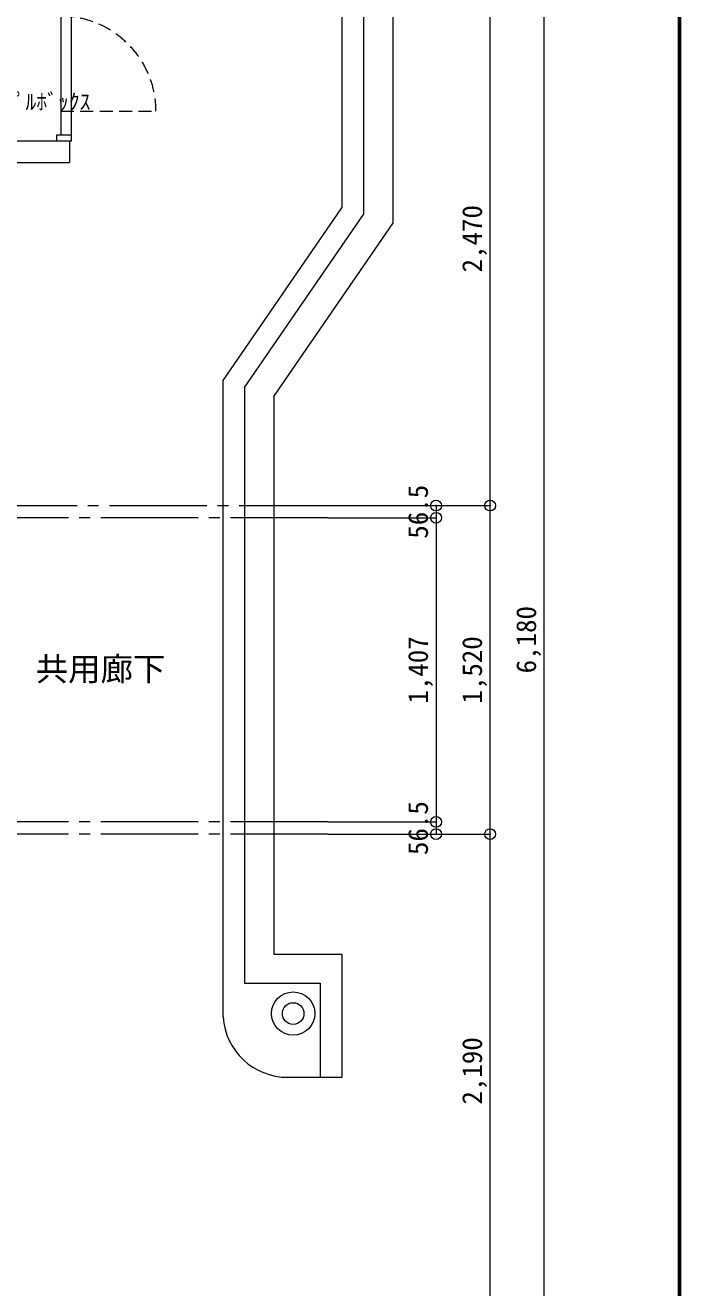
# Model space of a CAD drawing. Units: millimetres at full size, sheet at 1:50. Extents: x -9674 to 9699, y -6794 to 6791.
# Drawn here: x 6668 to 9699, y -2246 to 3595 of the extents above; entities that cross this region are included whole.
import ezdxf
from ezdxf.enums import TextEntityAlignment as Align

# ---------------------------------------------------------------- set-up
doc = ezdxf.new("R2010")
doc.units = ezdxf.units.MM
doc.header["$LTSCALE"] = 50
doc.header["$PDMODE"] = 32
doc.header["$PDSIZE"] = 50
doc.linetypes.add('CHAIN2', pattern=[12, 9, -1, 1, -1])
doc.linetypes.add('DASHED1', pattern=[1.8, 1.2, -0.6])
for name, color, linetype, lineweight in [('0-0_図面枠', 7, 'Continuous', 9), ('1-0_芯', 134, 'CHAIN2', 9), ('1-1_躯体', 134, 'Continuous', 9), ('1-3_建具', 134, 'Continuous', 9), ('1-6_ﾊﾞﾙｺﾆｰ・階段', 134, 'Continuous', 9), ('1-B_寸法', 134, 'Continuous', 9), ('3-E', 3, 'Continuous', 35)]:
    doc.layers.add(name, color=color, linetype=linetype, lineweight=lineweight)
doc.layers.add('1-A_文字', color=134, linetype='Continuous')
doc.styles.add('ＭＳ ゴシック', font='')
doc.styles.get('ＭＳ ゴシック').set_extended_font_data('MS Gothic')

msp = doc.modelspace()

# ---------------------------------------------------------------- linework, layer by layer
at = {"layer": '0-0_図面枠'}
for p, q in [((9688.35, -6783.35), (9688.35, 6780.85)), ((9690.11, -6785.11), (9690.11, 6782.61)), ((9691.87, -6786.88), (9691.87, 6784.38)), ((9693.64, 6786.14), (9693.64, -6788.64)), ((9695.4, -6790.4), (9695.4, 6787.9)), ((9697.16, -6792.16), (9697.16, 6789.66))]:
    msp.add_line(p, q, dxfattribs=at)
msp.add_lwpolyline([(9698.92, -6793.93), (9698.92, 6791.43), (-9673.92, 6791.43)], dxfattribs=at)
at = {"layer": '1-0_芯'}
for p, q in [((-8542.5, 1372.91), (8067.5, 1372.91)), ((8067.5, 1316.41), (5197.5, 1316.41)), ((8067.5, -90.59), (5197.5, -90.59)), ((8067.5, -147.09), (1897.5, -147.09))]:
    msp.add_line(p, q, dxfattribs=at)
at = {"layer": '1-1_躯体'}
for p, q in [((6822.5, 3060.91), (6872.5, 3060.91)), ((6822.5, 3060.91), (6872.5, 3060.91)), ((6872.5, 3060.91), (6872.5, 2960.91)), ((6287.5, 2960.91), (6872.5, 2960.91))]:
    msp.add_line(p, q, dxfattribs=at)
msp.add_lwpolyline([(6357.5, 3166.98), (6463.57, 3060.91), (6822.5, 3060.91)], dxfattribs=at)
at = {"layer": '1-3_建具'}
for p, q in [((6832.5, 4187.91), (6832.5, 3085.91)), ((6882.5, 3085.91), (6882.5, 4187.91)), ((6812.5, 3085.91), (6812.5, 3060.91)), ((6882.5, 3085.91), (6812.5, 3085.91))]:
    msp.add_line(p, q, dxfattribs=at)
at = {"layer": '1-3_建具', "linetype": 'DASHED1'}
msp.add_line((6832.5, 3196.91), (7272.5, 3196.91), dxfattribs=at)
at = {"layer": '1-3_建具'}
msp.add_lwpolyline([(6812.5, 3060.91), (6882.5, 3060.91), (6882.5, 3085.91)], dxfattribs=at)
at = {"layer": '1-3_建具', "linetype": 'DASHED1'}
msp.add_arc((6832.5, 3196.91), 440, 0, 90, dxfattribs=at)
at = {"layer": '1-6_ﾊﾞﾙｺﾆｰ・階段'}
for p, q in [((8132.5, 4212.91), (8132.5, 2750.9)), ((8232.5, 4212.91), (8232.5, 2719.84)), ((8367.5, 4212.91), (8367.5, 2677.91)), ((7582.5, 1950.9), (8132.5, 2750.9)), ((7682.5, 1919.84), (8232.5, 2719.84)), ((7817.5, 1877.91), (8367.5, 2677.91)), ((7582.5, -992.18), (7582.5, 1950.9)), ((7682.5, 1919.84), (7682.5, -837.09)), ((7817.5, 1877.91), (7817.5, -702.09)), ((7881.83, -1272.09), (8031.83, -1272.09))]:
    msp.add_line(p, q, dxfattribs=at)
for radius in [100, 50]:
    msp.add_circle((7906.83, -977.09), radius, dxfattribs=at)
msp.add_arc((7881.83, -972.09), 300, 183.83964, 270, dxfattribs=at)
at = {"layer": '1-B_寸法'}
for p, q in [((8817.5, 1372.91), (8817.5, 3842.91)), ((9067.5, -2337.09), (9067.5, 3842.91)), ((8067.5, 1372.91), (8817.5, 1372.91)), ((8567.5, 1372.91), (8567.5, 1316.41)), ((8817.5, -147.09), (8817.5, 1372.91)), ((8067.5, 1316.41), (8567.5, 1316.41)), ((8067.5, -90.59), (8567.5, -90.59)), ((8067.5, -147.09), (8817.5, -147.09)), ((8817.5, -2337.09), (8817.5, -147.09)), ((7817.5, -702.09), (8131.83, -702.09)), ((8131.83, -702.09), (8131.83, -1272.09)), ((7682.5, -837.09), (8031.83, -837.09)), ((8031.83, -837.09), (8031.83, -1272.09)), ((8031.83, -1272.09), (8131.83, -1272.09))]:
    msp.add_line(p, q, dxfattribs=at)
msp.add_lwpolyline([(8567.5, 1316.41), (8567.5, -90.59), (8567.5, -147.09)], dxfattribs=at)
for p in [(8567.5, 1372.91), (8817.5, 1372.91), (8567.5, 1316.41), (8567.5, -90.59), (8567.5, -147.09), (8817.5, -147.09)]:
    msp.add_point(p, dxfattribs=at)

# ---------------------------------------------------------------- texts
at = {"layer": '1-A_文字', "style": 'ＭＳ ゴシック'}
msp.add_text('共用廊下', height=110, dxfattribs=at).set_placement((6716.24, 529.26), align=Align.BOTTOM_LEFT)
at = {"layer": '1-B_寸法', "style": 'ＭＳ ゴシック'}
for s, p in [('2,470', (8807.5, 2451.66)), ('56.5', (8557.5, 1219.66)), ('6,180', (9057.5, 596.66)), ('1,407', (8557.5, 456.66)), ('1,520', (8807.5, 456.66)), ('56.5', (8557.5, -243.84)), ('2,190', (8807.5, -1398.34))]:
    msp.add_text(s, height=91.64, rotation=90, dxfattribs=at).set_placement(p, align=Align.BOTTOM_LEFT)
at = {"layer": '3-E', "color": 7, "style": 'ＭＳ ゴシック'}
msp.add_text('電話ﾌﾟﾙﾎﾞｯｸｽ', height=73.31, dxfattribs=at).set_placement((6369.43, 3182.7), align=Align.BOTTOM_LEFT)

doc.saveas('drawing.dxf')
